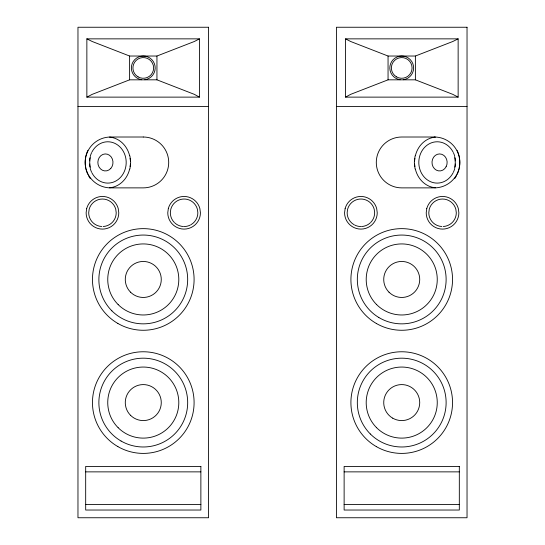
<?xml version="1.0" encoding="UTF-8"?>
<svg xmlns="http://www.w3.org/2000/svg" width="545" height="545" viewBox="0 0 545 545"><rect width="100%" height="100%" fill="white"/><g stroke="black" fill="none" stroke-linecap="round" stroke-linejoin="round"><path stroke-width="0.82" d="M90.334 157.014L89.7 162.444L90.334 167.874M129.928 168.943L130.684 162.444L129.928 155.945M415.072 155.945L414.316 162.444L415.072 168.943M454.666 167.874L455.3 162.444L454.666 157.014M345.564 97.126L350.667 94.346L388.054 79.829L415.392 79.829L452.779 94.346L458.141 97.126L458.141 38.858L345.564 38.858L345.564 97.126L458.141 97.126M86.859 97.126L92.221 94.346L129.608 79.829L156.946 79.829L194.333 94.346L199.436 97.126L199.436 38.858L86.859 38.858L86.859 97.126L199.436 97.126M199.436 38.858L194.333 41.502L156.946 56.026L129.608 56.026L92.221 41.502L86.859 38.858M458.141 38.858L452.779 41.502L415.392 56.026L388.054 56.026L350.667 41.502L345.564 38.858M77.969 106.486L208.585 106.486M336.415 106.486L467.031 106.486M85.681 471.868L200.873 471.868M344.127 471.868L459.319 471.868M85.681 504.581L200.873 504.581M344.127 504.581L459.319 504.581M415.392 56.026L415.392 79.829M388.054 56.026L388.054 79.829M156.946 56.026L156.946 79.829M129.608 56.026L129.608 79.829M457.139 150.447A25.431 22.624 90 0 1 459.04 155.863M459.217 156.66A25.431 22.624 90 0 1 459.81 162.444A25.431 22.624 -90 0 1 459.217 168.221M370.634 222.503A13.761 13.761 0 0 0 374.667 212.775L374.197 209.212A13.761 13.761 0 0 0 347.615 209.212L347.145 212.775A13.761 13.761 0 0 0 354.025 224.69M370.116 223A13.761 13.761 0 0 1 361.621 226.516M360.906 226.536A13.761 13.761 0 0 1 354.659 225.03M459.04 169.025A25.431 22.624 -90 0 1 457.139 174.434M456.403 175.865A25.431 22.624 -90 0 1 454.673 178.583M435.503 187.807A25.431 22.624 -90 0 1 415.338 169.025M414.868 166.593A25.431 22.624 -90 0 1 414.616 164.1M414.581 161.62A25.431 22.624 -90 0 1 414.868 158.295M415.338 155.863A25.431 22.624 -90 0 1 435.503 137.081M443.262 226.516A13.761 13.761 0 0 0 456.301 212.775L455.831 209.212A13.761 13.761 0 0 0 429.256 209.212L428.786 212.775A13.761 13.761 0 0 0 441.825 226.516M400.173 79.727A11.901 11.901 0 0 1 391.685 61.53A11.901 11.901 0 0 1 411.761 61.53A11.901 11.901 0 0 1 403.28 79.727M453.106 172.772A20.662 18.38 90 0 1 425.373 178.27A20.662 18.38 90 0 1 425.373 146.612A20.662 18.38 90 0 1 453.106 152.109M453.433 152.784A20.662 18.38 90 0 1 454.755 156.361M455.109 157.839A20.662 18.38 90 0 1 455.518 160.904M455.518 163.984A20.662 18.38 90 0 1 455.109 167.042M454.755 168.528A20.662 18.38 90 0 1 453.433 172.104M85.783 156.66A25.431 22.624 -90 0 0 85.19 162.444A25.431 22.624 90 0 0 85.783 168.221M85.96 155.863A25.431 22.624 -90 0 1 87.861 150.447M190.975 224.69A13.761 13.761 0 0 0 197.855 212.775L197.385 209.212A13.761 13.761 0 0 0 170.803 209.212L170.333 212.775A13.761 13.761 0 0 0 174.366 222.503M190.341 225.03A13.761 13.761 0 0 1 184.094 226.536M183.379 226.516A13.761 13.761 0 0 1 174.884 223M90.327 178.583A25.431 22.624 90 0 1 88.597 175.865M87.861 174.434A25.431 22.624 90 0 1 85.96 169.025M109.497 137.081A25.431 22.624 90 0 1 129.662 155.863M130.132 158.295A25.431 22.624 90 0 1 130.418 161.62M130.384 164.1A25.431 22.624 90 0 1 130.132 166.593M129.662 169.025A25.431 22.624 90 0 1 109.497 187.807M103.175 226.516A13.761 13.761 0 0 0 116.214 212.775L115.744 209.212A13.761 13.761 0 0 0 89.169 209.212L88.699 212.775A13.761 13.761 0 0 0 101.738 226.516M141.72 79.727A11.901 11.901 0 0 1 133.239 61.53A11.901 11.901 0 0 1 153.315 61.53A11.901 11.901 0 0 1 144.827 79.727M91.894 152.109A20.662 18.38 -90 0 1 119.627 146.612A20.662 18.38 -90 0 1 119.627 178.27A20.662 18.38 -90 0 1 91.894 172.772M91.567 172.104A20.662 18.38 -90 0 1 90.245 168.528M89.891 167.042A20.662 18.38 -90 0 1 89.482 163.984M89.482 160.904A20.662 18.38 -90 0 1 89.891 157.839M90.245 156.361A20.662 18.38 -90 0 1 91.567 152.784M86.689 208.551L86.13 212.775A16.33 16.33 0 0 0 102.46 229.104A16.33 16.33 0 0 0 118.783 212.775L118.231 208.551A16.33 16.33 0 0 0 86.689 208.551M168.323 208.551L167.765 212.775A16.33 16.33 0 0 0 184.094 229.104A16.33 16.33 0 0 0 200.424 212.775L199.865 208.551A16.33 16.33 0 0 0 168.323 208.551M345.135 208.551L344.576 212.775A16.33 16.33 0 0 0 360.906 229.104A16.33 16.33 0 0 0 377.235 212.775L376.677 208.551A16.33 16.33 0 0 0 345.135 208.551M426.769 208.551L426.217 212.775A16.33 16.33 0 0 0 442.54 229.104A16.33 16.33 0 0 0 458.87 212.775L458.311 208.551A16.33 16.33 0 0 0 426.769 208.551M208.585 27.25L77.969 27.25L77.969 517.75L208.585 517.75L208.585 27.25M467.031 27.25L336.415 27.25L336.415 517.75L467.031 517.75L467.031 27.25M143.274 137.013L110.621 137.013A25.431 25.431 0 0 0 85.19 162.444A25.431 25.431 0 0 0 110.621 187.875L143.274 187.875A25.431 25.431 0 0 0 168.705 162.444A25.431 25.431 0 0 0 143.274 137.013M434.379 137.013L401.726 137.013A25.431 25.431 0 0 0 376.295 162.444A25.431 25.431 0 0 0 401.726 187.875L434.379 187.875A25.431 25.431 0 0 0 459.81 162.444A25.431 25.431 0 0 0 434.379 137.013M200.873 466.418L85.681 466.418L85.681 510.031L200.873 510.031L200.873 466.418M459.319 466.418L344.127 466.418L344.127 510.031L459.319 510.031L459.319 466.418M388.994 292.181A17.999 17.999 0 0 0 419.112 284.109A17.999 17.999 0 0 0 397.067 262.07A17.999 17.999 0 0 0 388.994 292.181M370.328 433.983A44.404 44.404 0 0 0 444.611 414.077A44.404 44.404 0 0 0 390.234 359.693A44.404 44.404 0 0 0 370.328 433.983M392.727 418.172A17.999 17.999 0 0 0 419.725 402.585A17.999 17.999 0 0 0 392.727 386.998A17.999 17.999 0 0 0 392.727 418.172M376.602 427.709A35.534 35.534 0 0 0 436.048 411.782A35.534 35.534 0 0 0 392.529 368.263A35.534 35.534 0 0 0 376.602 427.709M396.549 76.893A10.348 10.348 0 0 0 412.075 67.927A10.348 10.348 0 0 0 396.549 58.962A10.348 10.348 0 0 0 396.549 76.893M446.13 166.702A8.516 7.575 -90 0 0 439.577 153.928A8.516 7.575 -90 0 0 433.016 166.702A8.516 7.575 -90 0 0 446.13 166.702M378.816 317.49A44.404 44.404 0 0 0 446.117 280.273A44.404 44.404 0 0 0 380.24 240.597A44.404 44.404 0 0 0 378.816 317.49M376.316 323.458A50.814 50.814 0 0 0 452.541 279.456A50.814 50.814 0 0 0 376.316 235.447A50.814 50.814 0 0 0 376.316 323.458M376.602 304.573A35.534 35.534 0 0 0 436.048 288.646A35.534 35.534 0 0 0 392.529 245.134A35.534 35.534 0 0 0 376.602 304.573M376.316 446.593A50.814 50.814 0 0 0 452.541 402.585A50.814 50.814 0 0 0 376.316 358.576A50.814 50.814 0 0 0 376.316 446.593M130.548 292.181A17.999 17.999 0 0 0 160.659 284.109A17.999 17.999 0 0 0 138.621 262.07A17.999 17.999 0 0 0 130.548 292.181M121.072 441.034A44.404 44.404 0 0 0 187.678 402.585A44.404 44.404 0 0 0 121.072 364.128A44.404 44.404 0 0 0 121.072 441.034M130.548 415.31A17.999 17.999 0 0 0 160.659 407.244A17.999 17.999 0 0 0 138.621 385.199A17.999 17.999 0 0 0 130.548 415.31M118.149 427.709A35.534 35.534 0 0 0 177.595 411.782A35.534 35.534 0 0 0 134.077 368.263A35.534 35.534 0 0 0 118.149 427.709M138.103 76.893A10.348 10.348 0 0 0 153.629 67.927A10.348 10.348 0 0 0 138.103 58.962A10.348 10.348 0 0 0 138.103 76.893M110.778 168.46A8.516 7.575 -90 0 0 107.385 154.221A8.516 7.575 -90 0 0 98.114 164.645A8.516 7.575 -90 0 0 110.778 168.46M111.882 310.848A44.404 44.404 0 0 0 186.165 290.941A44.404 44.404 0 0 0 131.781 236.564A44.404 44.404 0 0 0 111.882 310.848M117.87 323.458A50.814 50.814 0 0 0 194.095 279.456A50.814 50.814 0 0 0 117.87 235.447A50.814 50.814 0 0 0 117.87 323.458M118.149 304.573A35.534 35.534 0 0 0 177.595 288.646A35.534 35.534 0 0 0 134.077 245.134A35.534 35.534 0 0 0 118.149 304.573M117.87 446.593A50.814 50.814 0 0 0 194.095 402.585A50.814 50.814 0 0 0 117.87 358.576A50.814 50.814 0 0 0 117.87 446.593"/></g></svg>
